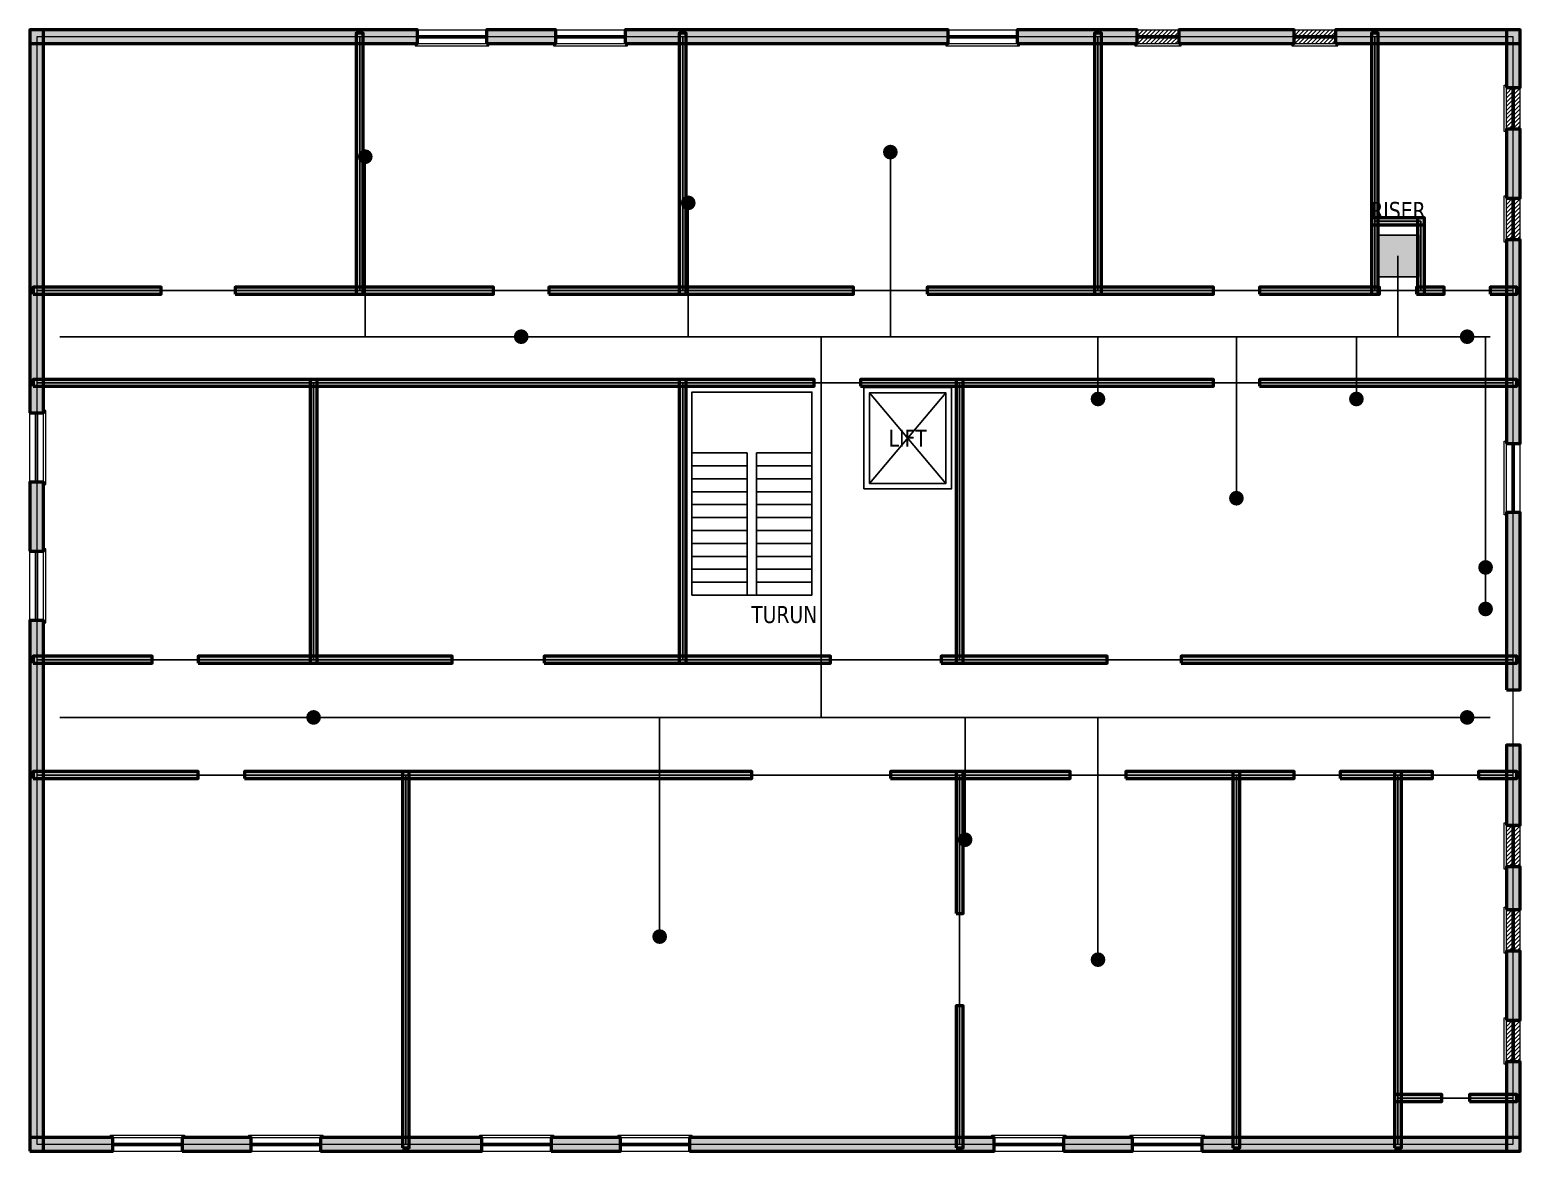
# Model space of a CAD drawing. Header units: millimetres. Extents: x -150 to 72150, y -150 to 24150.
# Drawn here: x 39850 to 72150, y -150 to 24150 of the extents above; entities that cross this region are included whole.
import ezdxf
from ezdxf.enums import TextEntityAlignment as Align

# ---------------------------------------------------------------- set-up
doc = ezdxf.new("R2010")
doc.units = ezdxf.units.MM
doc.layers.add('A-AREA', color=7, linetype='Continuous', lineweight=13, true_color=0xa0b4aa, plot=False)
for name, color, linetype, lineweight, true_color in [('A-GLAZ', 7, 'Continuous', 18, 0x1f4d3a), ('A-STRS', 7, 'Continuous', 25, 0xb5532f), ('A-WALL', 7, 'Continuous', 50, 0x1f4d3a)]:
    doc.layers.add(name, color=color, linetype=linetype, lineweight=lineweight, true_color=true_color)
for name, color, linetype in [('ICT-OUTL', 7, 'Continuous'), ('ICT-RISR', 7, 'Continuous'), ('ICT-ROUT', 7, 'Continuous'), ('ICT-TRAY', 7, 'Continuous')]:
    doc.layers.add(name, color=color, linetype=linetype)
doc.styles.add('KR-SANS', font='DejaVuSans.ttf', dxfattribs={"width": 0.8})

msp = doc.modelspace()

# ---------------------------------------------------------------- hatches: boundary and pattern name
at = {"layer": 'A-WALL', "true_color": 0x6f8379}
h = msp.add_hatch(color=8, dxfattribs=at)
h.dxf.hatch_style = 1
h.paths.add_polyline_path([(39850, 23850), (48250, 23850), (48250, 24150), (39850, 24150)])
h = msp.add_hatch(color=8, dxfattribs=at)
h.dxf.hatch_style = 1
h.paths.add_polyline_path([(39850, 15850), (40150, 15850), (40150, 24150), (39850, 24150)])
at = {"layer": 'A-WALL', "true_color": 0x9aa9a1}
h = msp.add_hatch(color=253, dxfattribs=at)
h.dxf.hatch_style = 1
h.paths.add_polyline_path([(46925, 18425), (47075, 18425), (47075, 24075), (46925, 24075)])
at = {"layer": 'A-WALL', "true_color": 0x6f8379}
h = msp.add_hatch(color=8, dxfattribs=at)
h.dxf.hatch_style = 1
h.paths.add_polyline_path([(49750, 23850), (51250, 23850), (51250, 24150), (49750, 24150)])
h = msp.add_hatch(color=8, dxfattribs=at)
h.dxf.hatch_style = 1
h.paths.add_polyline_path([(52750, 23850), (59750, 23850), (59750, 24150), (52750, 24150)])
at = {"layer": 'A-WALL', "true_color": 0x9aa9a1}
h = msp.add_hatch(color=253, dxfattribs=at)
h.dxf.hatch_style = 1
h.paths.add_polyline_path([(53925, 18425), (54075, 18425), (54075, 24075), (53925, 24075)])
at = {"layer": 'A-WALL', "true_color": 0x6f8379}
h = msp.add_hatch(color=8, dxfattribs=at)
h.dxf.hatch_style = 1
h.paths.add_polyline_path([(61250, 23850), (63850, 23850), (63850, 24150), (61250, 24150)])
at = {"layer": 'A-WALL', "true_color": 0x9aa9a1}
h = msp.add_hatch(color=253, dxfattribs=at)
h.dxf.hatch_style = 1
h.paths.add_polyline_path([(62925, 18425), (63075, 18425), (63075, 24075), (62925, 24075)])
at = {"layer": 'A-WALL', "true_color": 0x6f8379}
h = msp.add_hatch(color=8, dxfattribs=at)
h.dxf.hatch_style = 1
h.paths.add_polyline_path([(64750, 23850), (67250, 23850), (67250, 24150), (64750, 24150)])
h = msp.add_hatch(color=8, dxfattribs=at)
h.dxf.hatch_style = 1
h.paths.add_polyline_path([(68150, 23850), (72150, 23850), (72150, 24150), (68150, 24150)])
at = {"layer": 'A-WALL', "true_color": 0x9aa9a1}
h = msp.add_hatch(color=253, dxfattribs=at)
h.dxf.hatch_style = 1
h.paths.add_polyline_path([(68925, 18425), (69075, 18425), (69075, 24075), (68925, 24075)])
at = {"layer": 'A-WALL', "true_color": 0x6f8379}
h = msp.add_hatch(color=8, dxfattribs=at)
h.dxf.hatch_style = 1
h.paths.add_polyline_path([(71850, 22900), (72150, 22900), (72150, 24150), (71850, 24150)])
h = msp.add_hatch(color=8, dxfattribs=at)
h.dxf.hatch_style = 1
h.paths.add_polyline_path([(71850, 20500), (72150, 20500), (72150, 22000), (71850, 22000)])
at = {"layer": 'A-WALL', "true_color": 0x9aa9a1}
h = msp.add_hatch(color=253, dxfattribs=at)
h.dxf.hatch_style = 1
h.paths.add_polyline_path([(68925, 19925), (70075, 19925), (70075, 20075), (68925, 20075)])
h = msp.add_hatch(color=253, dxfattribs=at)
h.dxf.hatch_style = 1
h.paths.add_polyline_path([(69925, 18425), (70075, 18425), (70075, 20075), (69925, 20075)])
at = {"layer": 'A-WALL', "true_color": 0x6f8379}
h = msp.add_hatch(color=8, dxfattribs=at)
h.dxf.hatch_style = 1
h.paths.add_polyline_path([(71850, 15188), (72150, 15188), (72150, 19600), (71850, 19600)])
at = {"layer": 'A-WALL', "true_color": 0x9aa9a1}
h = msp.add_hatch(color=253, dxfattribs=at)
h.dxf.hatch_style = 1
h.paths.add_polyline_path([(39925, 18425), (42700, 18425), (42700, 18575), (39925, 18575)])
h = msp.add_hatch(color=253, dxfattribs=at)
h.dxf.hatch_style = 1
h.paths.add_polyline_path([(44300, 18425), (49900, 18425), (49900, 18575), (44300, 18575)])
h = msp.add_hatch(color=253, dxfattribs=at)
h.dxf.hatch_style = 1
h.paths.add_polyline_path([(51100, 18425), (57700, 18425), (57700, 18575), (51100, 18575)])
h = msp.add_hatch(color=253, dxfattribs=at)
h.dxf.hatch_style = 1
h.paths.add_polyline_path([(59300, 18425), (65500, 18425), (65500, 18575), (59300, 18575)])
h = msp.add_hatch(color=253, dxfattribs=at)
h.dxf.hatch_style = 1
h.paths.add_polyline_path([(66500, 18425), (69100, 18425), (69100, 18575), (66500, 18575)])
h = msp.add_hatch(color=253, dxfattribs=at)
h.dxf.hatch_style = 1
h.paths.add_polyline_path([(69900, 18425), (70500, 18425), (70500, 18575), (69900, 18575)])
h = msp.add_hatch(color=253, dxfattribs=at)
h.dxf.hatch_style = 1
h.paths.add_polyline_path([(71500, 18425), (72075, 18425), (72075, 18575), (71500, 18575)])
h = msp.add_hatch(color=253, dxfattribs=at)
h.dxf.hatch_style = 1
h.paths.add_polyline_path([(39925, 16425), (56850, 16425), (56850, 16575), (39925, 16575)])
h = msp.add_hatch(color=253, dxfattribs=at)
h.dxf.hatch_style = 1
h.paths.add_polyline_path([(45925, 10425), (46075, 10425), (46075, 16575), (45925, 16575)])
h = msp.add_hatch(color=253, dxfattribs=at)
h.dxf.hatch_style = 1
h.paths.add_polyline_path([(53925, 10425), (54075, 10425), (54075, 16575), (53925, 16575)])
h = msp.add_hatch(color=253, dxfattribs=at)
h.dxf.hatch_style = 1
h.paths.add_polyline_path([(57850, 16425), (65500, 16425), (65500, 16575), (57850, 16575)])
h = msp.add_hatch(color=253, dxfattribs=at)
h.dxf.hatch_style = 1
h.paths.add_polyline_path([(59925, 10425), (60075, 10425), (60075, 16575), (59925, 16575)])
h = msp.add_hatch(color=253, dxfattribs=at)
h.dxf.hatch_style = 1
h.paths.add_polyline_path([(66500, 16425), (72075, 16425), (72075, 16575), (66500, 16575)])
at = {"layer": 'A-WALL', "true_color": 0x6f8379}
h = msp.add_hatch(color=8, dxfattribs=at)
h.dxf.hatch_style = 1
h.paths.add_polyline_path([(39850, 12850), (40150, 12850), (40150, 14350), (39850, 14350)])
h = msp.add_hatch(color=8, dxfattribs=at)
h.dxf.hatch_style = 1
h.paths.add_polyline_path([(71850, 9850), (72150, 9850), (72150, 13688), (71850, 13688)])
h = msp.add_hatch(color=8, dxfattribs=at)
h.dxf.hatch_style = 1
h.paths.add_polyline_path([(39850, -150), (40150, -150), (40150, 11350), (39850, 11350)])
at = {"layer": 'A-WALL', "true_color": 0x9aa9a1}
h = msp.add_hatch(color=253, dxfattribs=at)
h.dxf.hatch_style = 1
h.paths.add_polyline_path([(39925, 10425), (42500, 10425), (42500, 10575), (39925, 10575)])
h = msp.add_hatch(color=253, dxfattribs=at)
h.dxf.hatch_style = 1
h.paths.add_polyline_path([(43500, 10425), (49000, 10425), (49000, 10575), (43500, 10575)])
h = msp.add_hatch(color=253, dxfattribs=at)
h.dxf.hatch_style = 1
h.paths.add_polyline_path([(51000, 10425), (57200, 10425), (57200, 10575), (51000, 10575)])
h = msp.add_hatch(color=253, dxfattribs=at)
h.dxf.hatch_style = 1
h.paths.add_polyline_path([(59600, 10425), (63200, 10425), (63200, 10575), (59600, 10575)])
h = msp.add_hatch(color=253, dxfattribs=at)
h.dxf.hatch_style = 1
h.paths.add_polyline_path([(64800, 10425), (72075, 10425), (72075, 10575), (64800, 10575)])
at = {"layer": 'A-WALL', "true_color": 0x6f8379}
h = msp.add_hatch(color=8, dxfattribs=at)
h.dxf.hatch_style = 1
h.paths.add_polyline_path([(71850, 6913), (72150, 6913), (72150, 8650), (71850, 8650)])
at = {"layer": 'A-WALL', "true_color": 0x9aa9a1}
h = msp.add_hatch(color=253, dxfattribs=at)
h.dxf.hatch_style = 1
h.paths.add_polyline_path([(39925, 7925), (43500, 7925), (43500, 8075), (39925, 8075)])
h = msp.add_hatch(color=253, dxfattribs=at)
h.dxf.hatch_style = 1
h.paths.add_polyline_path([(44500, 7925), (55500, 7925), (55500, 8075), (44500, 8075)])
h = msp.add_hatch(color=253, dxfattribs=at)
h.dxf.hatch_style = 1
h.paths.add_polyline_path([(47925, -75), (48075, -75), (48075, 8075), (47925, 8075)])
h = msp.add_hatch(color=253, dxfattribs=at)
h.dxf.hatch_style = 1
h.paths.add_polyline_path([(58500, 7925), (62400, 7925), (62400, 8075), (58500, 8075)])
h = msp.add_hatch(color=253, dxfattribs=at)
h.dxf.hatch_style = 1
h.paths.add_polyline_path([(59925, 5000), (60075, 5000), (60075, 8075), (59925, 8075)])
h = msp.add_hatch(color=253, dxfattribs=at)
h.dxf.hatch_style = 1
h.paths.add_polyline_path([(63600, 7925), (67250, 7925), (67250, 8075), (63600, 8075)])
h = msp.add_hatch(color=253, dxfattribs=at)
h.dxf.hatch_style = 1
h.paths.add_polyline_path([(65925, -75), (66075, -75), (66075, 8075), (65925, 8075)])
h = msp.add_hatch(color=253, dxfattribs=at)
h.dxf.hatch_style = 1
h.paths.add_polyline_path([(68250, 7925), (70250, 7925), (70250, 8075), (68250, 8075)])
h = msp.add_hatch(color=253, dxfattribs=at)
h.dxf.hatch_style = 1
h.paths.add_polyline_path([(69425, -75), (69575, -75), (69575, 8075), (69425, 8075)])
h = msp.add_hatch(color=253, dxfattribs=at)
h.dxf.hatch_style = 1
h.paths.add_polyline_path([(71250, 7925), (72075, 7925), (72075, 8075), (71250, 8075)])
at = {"layer": 'A-WALL', "true_color": 0x6f8379}
h = msp.add_hatch(color=8, dxfattribs=at)
h.dxf.hatch_style = 1
h.paths.add_polyline_path([(71850, 5088), (72150, 5088), (72150, 6013), (71850, 6013)])
h = msp.add_hatch(color=8, dxfattribs=at)
h.dxf.hatch_style = 1
h.paths.add_polyline_path([(71850, 2688), (72150, 2688), (72150, 4188), (71850, 4188)])
at = {"layer": 'A-WALL', "true_color": 0x9aa9a1}
h = msp.add_hatch(color=253, dxfattribs=at)
h.dxf.hatch_style = 1
h.paths.add_polyline_path([(59925, -75), (60075, -75), (60075, 3000), (59925, 3000)])
at = {"layer": 'A-WALL', "true_color": 0x6f8379}
h = msp.add_hatch(color=8, dxfattribs=at)
h.dxf.hatch_style = 1
h.paths.add_polyline_path([(71850, -150), (72150, -150), (72150, 1788), (71850, 1788)])
at = {"layer": 'A-WALL', "true_color": 0x9aa9a1}
h = msp.add_hatch(color=253, dxfattribs=at)
h.dxf.hatch_style = 1
h.paths.add_polyline_path([(69425, 925), (70450, 925), (70450, 1075), (69425, 1075)])
h = msp.add_hatch(color=253, dxfattribs=at)
h.dxf.hatch_style = 1
h.paths.add_polyline_path([(71050, 925), (72075, 925), (72075, 1075), (71050, 1075)])
at = {"layer": 'A-WALL', "true_color": 0x6f8379}
h = msp.add_hatch(color=8, dxfattribs=at)
h.dxf.hatch_style = 1
h.paths.add_polyline_path([(39850, -150), (41650, -150), (41650, 150), (39850, 150)])
h = msp.add_hatch(color=8, dxfattribs=at)
h.dxf.hatch_style = 1
h.paths.add_polyline_path([(43150, -150), (44650, -150), (44650, 150), (43150, 150)])
h = msp.add_hatch(color=8, dxfattribs=at)
h.dxf.hatch_style = 1
h.paths.add_polyline_path([(46150, -150), (49650, -150), (49650, 150), (46150, 150)])
h = msp.add_hatch(color=8, dxfattribs=at)
h.dxf.hatch_style = 1
h.paths.add_polyline_path([(51150, -150), (52650, -150), (52650, 150), (51150, 150)])
h = msp.add_hatch(color=8, dxfattribs=at)
h.dxf.hatch_style = 1
h.paths.add_polyline_path([(54150, -150), (60750, -150), (60750, 150), (54150, 150)])
h = msp.add_hatch(color=8, dxfattribs=at)
h.dxf.hatch_style = 1
h.paths.add_polyline_path([(62250, -150), (63750, -150), (63750, 150), (62250, 150)])
h = msp.add_hatch(color=8, dxfattribs=at)
h.dxf.hatch_style = 1
h.paths.add_polyline_path([(65250, -150), (72150, -150), (72150, 150), (65250, 150)])
at = {"layer": 'ICT-OUTL', "true_color": 0x9a6a2f}
h = msp.add_hatch(color=35, dxfattribs=at)
h.dxf.hatch_style = 1
edge = h.paths.add_edge_path()
edge.add_arc((58500, 21500), 160, 0, 360)
h = msp.add_hatch(color=35, dxfattribs=at)
h.dxf.hatch_style = 1
edge = h.paths.add_edge_path()
edge.add_arc((47120, 21400), 160, 0, 360)
h = msp.add_hatch(color=35, dxfattribs=at)
h.dxf.hatch_style = 1
edge = h.paths.add_edge_path()
edge.add_arc((54120, 20400), 160, 0, 360)
h = msp.add_hatch(color=35, dxfattribs=at)
h.dxf.hatch_style = 1
edge = h.paths.add_edge_path()
edge.add_arc((50500, 17500), 160, 0, 360)
h = msp.add_hatch(color=35, dxfattribs=at)
h.dxf.hatch_style = 1
edge = h.paths.add_edge_path()
edge.add_arc((71000, 17500), 160, 0, 360)
h = msp.add_hatch(color=35, dxfattribs=at)
h.dxf.hatch_style = 1
edge = h.paths.add_edge_path()
edge.add_arc((63000, 16150), 160, 0, 360)
h = msp.add_hatch(color=35, dxfattribs=at)
h.dxf.hatch_style = 1
edge = h.paths.add_edge_path()
edge.add_arc((68600, 16150), 160, 0, 360)
h = msp.add_hatch(color=35, dxfattribs=at)
h.dxf.hatch_style = 1
edge = h.paths.add_edge_path()
edge.add_arc((66000, 14000), 160, 0, 360)
h = msp.add_hatch(color=35, dxfattribs=at)
h.dxf.hatch_style = 1
edge = h.paths.add_edge_path()
edge.add_arc((71400, 12500), 160, 0, 360)
h = msp.add_hatch(color=35, dxfattribs=at)
h.dxf.hatch_style = 1
edge = h.paths.add_edge_path()
edge.add_arc((71400, 11600), 160, 0, 360)
h = msp.add_hatch(color=35, dxfattribs=at)
h.dxf.hatch_style = 1
edge = h.paths.add_edge_path()
edge.add_arc((46000, 9250), 160, 0, 360)
h = msp.add_hatch(color=35, dxfattribs=at)
h.dxf.hatch_style = 1
edge = h.paths.add_edge_path()
edge.add_arc((71000, 9250), 160, 0, 360)
h = msp.add_hatch(color=35, dxfattribs=at)
h.dxf.hatch_style = 1
edge = h.paths.add_edge_path()
edge.add_arc((60120, 6600), 160, 0, 360)
h = msp.add_hatch(color=35, dxfattribs=at)
h.dxf.hatch_style = 1
edge = h.paths.add_edge_path()
edge.add_arc((53500, 4500), 160, 0, 360)
h = msp.add_hatch(color=35, dxfattribs=at)
h.dxf.hatch_style = 1
edge = h.paths.add_edge_path()
edge.add_arc((63000, 4000), 160, 0, 360)
at = {"layer": 'ICT-RISR', "true_color": 0xf3e6d6}
h = msp.add_hatch(color=254, dxfattribs=at)
h.dxf.hatch_style = 1
h.paths.add_polyline_path([(69050, 18800), (69950, 18800), (69950, 19700), (69050, 19700)])

# ---------------------------------------------------------------- linework, layer by layer
at = {"layer": 'A-AREA', "color": 253, "true_color": 0xa0b4aa}
for points in [[(40000, 18500), (47000, 18500), (47000, 24000), (40000, 24000)], [(47000, 18500), (54000, 18500), (54000, 24000), (47000, 24000)], [(54000, 18500), (63000, 18500), (63000, 24000), (54000, 24000)], [(63000, 18500), (69000, 18500), (69000, 24000), (63000, 24000)], [(69000, 20000), (70000, 20000), (70000, 18500), (72000, 18500), (72000, 24000), (69000, 24000)], [(69000, 18500), (70000, 18500), (70000, 20000), (69000, 20000)], [(40000, 16500), (72000, 16500), (72000, 18500), (40000, 18500)], [(40000, 10500), (46000, 10500), (46000, 16500), (40000, 16500)], [(46000, 10500), (54000, 10500), (54000, 16500), (46000, 16500)], [(54000, 10500), (60000, 10500), (60000, 16500), (54000, 16500)], [(60000, 10500), (72000, 10500), (72000, 16500), (60000, 16500)], [(40000, 8000), (72000, 8000), (72000, 10500), (40000, 10500)], [(40000, 0), (48000, 0), (48000, 8000), (40000, 8000)], [(48000, 0), (60000, 0), (60000, 8000), (48000, 8000)], [(60000, 0), (66000, 0), (66000, 8000), (60000, 8000)], [(66000, 0), (69500, 0), (69500, 8000), (66000, 8000)], [(69500, 1000), (72000, 1000), (72000, 8000), (69500, 8000)], [(69500, 0), (72000, 0), (72000, 1000), (69500, 1000)]]:
    msp.add_lwpolyline(points, close=True, dxfattribs=at)
at = {"layer": 'A-GLAZ', "color": 8, "true_color": 0x6f8379}
for points in [[(48250, 24150), (49750, 24150)], [(48250, 24025), (49750, 24025)], [(48250, 23975), (49750, 23975)], [(51250, 24150), (52750, 24150)], [(51250, 24025), (52750, 24025)], [(51250, 23975), (52750, 23975)], [(59750, 24150), (61250, 24150)], [(59750, 24025), (61250, 24025)], [(59750, 23975), (61250, 23975)], [(63850, 24150), (64750, 24150)], [(63850, 24105), (63895, 24150)], [(63850, 24015), (63985, 24150)], [(63850, 23925), (64075, 24150)], [(63850, 24025), (64750, 24025)], [(63850, 23975), (64750, 23975)], [(63865, 23850), (64165, 24150)], [(63955, 23850), (64255, 24150)], [(64045, 23850), (64345, 24150)], [(64135, 23850), (64435, 24150)], [(64225, 23850), (64525, 24150)], [(64315, 23850), (64615, 24150)], [(64405, 23850), (64705, 24150)], [(64495, 23850), (64750, 24105)], [(64585, 23850), (64750, 24015)], [(64675, 23850), (64750, 23925)], [(67250, 24150), (68150, 24150)], [(67250, 24105), (67295, 24150)], [(67250, 24015), (67385, 24150)], [(67250, 23925), (67475, 24150)], [(67250, 24025), (68150, 24025)], [(67250, 23975), (68150, 23975)], [(67265, 23850), (67565, 24150)], [(67355, 23850), (67655, 24150)], [(67445, 23850), (67745, 24150)], [(67535, 23850), (67835, 24150)], [(67625, 23850), (67925, 24150)], [(67715, 23850), (68015, 24150)], [(67805, 23850), (68105, 24150)], [(67895, 23850), (68150, 24105)], [(67985, 23850), (68150, 24015)], [(68075, 23850), (68150, 23925)], [(48200, 23850), (48200, 23800), (49800, 23800), (49800, 23850)], [(48250, 23850), (49750, 23850)], [(51200, 23850), (51200, 23800), (52800, 23800), (52800, 23850)], [(51250, 23850), (52750, 23850)], [(59700, 23850), (59700, 23800), (61300, 23800), (61300, 23850)], [(59750, 23850), (61250, 23850)], [(63800, 23850), (63800, 23800), (64800, 23800), (64800, 23850)], [(63850, 23850), (64750, 23850)], [(67200, 23850), (67200, 23800), (68200, 23800), (68200, 23850)], [(67250, 23850), (68150, 23850)], [(71850, 21950), (71800, 21950), (71800, 22950), (71850, 22950)], [(71850, 22000), (71850, 22900)], [(71850, 22855), (71895, 22900)], [(71850, 22765), (71985, 22900)], [(71850, 22675), (72075, 22900)], [(71850, 22585), (72150, 22885)], [(71850, 22495), (72150, 22795)], [(71850, 22405), (72150, 22705)], [(71850, 22315), (72150, 22615)], [(71975, 22000), (71975, 22900)], [(72025, 22000), (72025, 22900)], [(72150, 22000), (72150, 22900)], [(71850, 22225), (72150, 22525)], [(71850, 22135), (72150, 22435)], [(71850, 22045), (72150, 22345)], [(71895, 22000), (72150, 22255)], [(71985, 22000), (72150, 22165)], [(72075, 22000), (72150, 22075)], [(71850, 19550), (71800, 19550), (71800, 20550), (71850, 20550)], [(71850, 19600), (71850, 20500)], [(71850, 20455), (71895, 20500)], [(71850, 20365), (71985, 20500)], [(71850, 20275), (72075, 20500)], [(71850, 20185), (72150, 20485)], [(71850, 20095), (72150, 20395)], [(71975, 19600), (71975, 20500)], [(72025, 19600), (72025, 20500)], [(72150, 19600), (72150, 20500)], [(71850, 20005), (72150, 20305)], [(71850, 19915), (72150, 20215)], [(71850, 19825), (72150, 20125)], [(71850, 19735), (72150, 20035)], [(71850, 19645), (72150, 19945)], [(71895, 19600), (72150, 19855)], [(71985, 19600), (72150, 19765)], [(72075, 19600), (72150, 19675)], [(39850, 14350), (39850, 15850)], [(39975, 14350), (39975, 15850)], [(40025, 14350), (40025, 15850)], [(40150, 14300), (40200, 14300), (40200, 15900), (40150, 15900)], [(40150, 14350), (40150, 15850)], [(71850, 13638), (71800, 13638), (71800, 15238), (71850, 15238)], [(71850, 13688), (71850, 15188)], [(71975, 13688), (71975, 15188)], [(72025, 13688), (72025, 15188)], [(72150, 13688), (72150, 15188)], [(39850, 11350), (39850, 12850)], [(39975, 11350), (39975, 12850)], [(40025, 11350), (40025, 12850)], [(40150, 11300), (40200, 11300), (40200, 12900), (40150, 12900)], [(40150, 11350), (40150, 12850)], [(71850, 5963), (71800, 5963), (71800, 6963), (71850, 6963)], [(71850, 6013), (71850, 6913)], [(71850, 6868), (71895, 6913)], [(71850, 6778), (71985, 6913)], [(71850, 6688), (72075, 6913)], [(71850, 6598), (72150, 6898)], [(71850, 6508), (72150, 6808)], [(71975, 6013), (71975, 6913)], [(72025, 6013), (72025, 6913)], [(72150, 6013), (72150, 6913)], [(71850, 6418), (72150, 6718)], [(71850, 6328), (72150, 6628)], [(71850, 6238), (72150, 6538)], [(71850, 6148), (72150, 6448)], [(71850, 6058), (72150, 6358)], [(71895, 6013), (72150, 6268)], [(71985, 6013), (72150, 6178)], [(72075, 6013), (72150, 6088)], [(71850, 4138), (71800, 4138), (71800, 5138), (71850, 5138)], [(71850, 4188), (71850, 5088)], [(71850, 5043), (71895, 5088)], [(71850, 4953), (71985, 5088)], [(71850, 4863), (72075, 5088)], [(71850, 4773), (72150, 5073)], [(71850, 4683), (72150, 4983)], [(71850, 4593), (72150, 4893)], [(71975, 4188), (71975, 5088)], [(72025, 4188), (72025, 5088)], [(72150, 4188), (72150, 5088)], [(71850, 4503), (72150, 4803)], [(71850, 4413), (72150, 4713)], [(71850, 4323), (72150, 4623)], [(71850, 4233), (72150, 4533)], [(71895, 4188), (72150, 4443)], [(71985, 4188), (72150, 4353)], [(72075, 4188), (72150, 4263)], [(71850, 1738), (71800, 1738), (71800, 2738), (71850, 2738)], [(71850, 1788), (71850, 2688)], [(71850, 2643), (71895, 2688)], [(71850, 2553), (71985, 2688)], [(71850, 2463), (72075, 2688)], [(71850, 2373), (72150, 2673)], [(71975, 1788), (71975, 2688)], [(72025, 1788), (72025, 2688)], [(72150, 1788), (72150, 2688)], [(71850, 2283), (72150, 2583)], [(71850, 2193), (72150, 2493)], [(71850, 2103), (72150, 2403)], [(71850, 2013), (72150, 2313)], [(71850, 1923), (72150, 2223)], [(71850, 1833), (72150, 2133)], [(71895, 1788), (72150, 2043)], [(71985, 1788), (72150, 1953)], [(72075, 1788), (72150, 1863)], [(41600, 150), (41600, 200), (43200, 200), (43200, 150)], [(41650, 150), (43150, 150)], [(41650, 25), (43150, 25)], [(44600, 150), (44600, 200), (46200, 200), (46200, 150)], [(44650, 150), (46150, 150)], [(44650, 25), (46150, 25)], [(49600, 150), (49600, 200), (51200, 200), (51200, 150)], [(49650, 150), (51150, 150)], [(49650, 25), (51150, 25)], [(52600, 150), (52600, 200), (54200, 200), (54200, 150)], [(52650, 150), (54150, 150)], [(52650, 25), (54150, 25)], [(60700, 150), (60700, 200), (62300, 200), (62300, 150)], [(60750, 150), (62250, 150)], [(60750, 25), (62250, 25)], [(63700, 150), (63700, 200), (65300, 200), (65300, 150)], [(63750, 150), (65250, 150)], [(63750, 25), (65250, 25)], [(41650, -25), (43150, -25)], [(41650, -150), (43150, -150)], [(44650, -25), (46150, -25)], [(44650, -150), (46150, -150)], [(49650, -25), (51150, -25)], [(49650, -150), (51150, -150)], [(52650, -25), (54150, -25)], [(52650, -150), (54150, -150)], [(60750, -25), (62250, -25)], [(60750, -150), (62250, -150)], [(63750, -25), (65250, -25)], [(63750, -150), (65250, -150)]]:
    msp.add_lwpolyline(points, dxfattribs=at)
at = {"layer": 'A-STRS', "color": 33, "true_color": 0xc58f78}
for points in [[(54200, 11900), (56800, 11900), (56800, 16300), (54200, 16300)], [(57925, 14200), (59825, 14200), (59825, 16400), (57925, 16400)], [(58045, 14320), (59705, 14320), (59705, 16280), (58045, 16280)]]:
    msp.add_lwpolyline(points, close=True, dxfattribs=at)
for points in [[(58045, 14320), (59705, 16280)], [(59705, 14320), (58045, 16280)], [(54200, 14980), (55400, 14980)], [(55400, 11900), (55400, 14980)], [(55600, 14980), (56800, 14980)], [(55600, 11900), (55600, 14980)], [(54200, 14700), (55400, 14700)], [(55600, 14700), (56800, 14700)], [(54200, 14420), (55400, 14420)], [(55600, 14420), (56800, 14420)], [(54200, 14140), (55400, 14140)], [(55600, 14140), (56800, 14140)], [(54200, 13860), (55400, 13860)], [(54200, 13580), (55400, 13580)], [(55600, 13860), (56800, 13860)], [(55600, 13580), (56800, 13580)], [(54200, 13300), (55400, 13300)], [(55600, 13300), (56800, 13300)], [(54200, 13020), (55400, 13020)], [(55600, 13020), (56800, 13020)], [(54200, 12740), (55400, 12740)], [(55600, 12740), (56800, 12740)], [(54200, 12460), (55400, 12460)], [(55600, 12460), (56800, 12460)], [(54200, 12180), (55400, 12180)], [(55600, 12180), (56800, 12180)], [(54200, 11900), (55400, 11900)], [(55600, 11900), (56800, 11900)]]:
    msp.add_lwpolyline(points, dxfattribs=at)
at = {"layer": 'A-WALL', "color": 8, "true_color": 0x6f8379}
for points in [[(39850, 23850), (48250, 23850), (48250, 24150), (39850, 24150)], [(39850, 15850), (40150, 15850), (40150, 24150), (39850, 24150)], [(49750, 23850), (51250, 23850), (51250, 24150), (49750, 24150)], [(52750, 23850), (59750, 23850), (59750, 24150), (52750, 24150)], [(61250, 23850), (63850, 23850), (63850, 24150), (61250, 24150)], [(64750, 23850), (67250, 23850), (67250, 24150), (64750, 24150)], [(68150, 23850), (72150, 23850), (72150, 24150), (68150, 24150)], [(71850, 22900), (72150, 22900), (72150, 24150), (71850, 24150)], [(71850, 20500), (72150, 20500), (72150, 22000), (71850, 22000)], [(71850, 15188), (72150, 15188), (72150, 19600), (71850, 19600)], [(39850, 12850), (40150, 12850), (40150, 14350), (39850, 14350)], [(71850, 9850), (72150, 9850), (72150, 13688), (71850, 13688)], [(39850, -150), (40150, -150), (40150, 11350), (39850, 11350)], [(71850, 6913), (72150, 6913), (72150, 8650), (71850, 8650)], [(71850, 5088), (72150, 5088), (72150, 6013), (71850, 6013)], [(71850, 2688), (72150, 2688), (72150, 4188), (71850, 4188)], [(71850, -150), (72150, -150), (72150, 1788), (71850, 1788)], [(39850, -150), (41650, -150), (41650, 150), (39850, 150)], [(43150, -150), (44650, -150), (44650, 150), (43150, 150)], [(46150, -150), (49650, -150), (49650, 150), (46150, 150)], [(51150, -150), (52650, -150), (52650, 150), (51150, 150)], [(54150, -150), (60750, -150), (60750, 150), (54150, 150)], [(62250, -150), (63750, -150), (63750, 150), (62250, 150)], [(65250, -150), (72150, -150), (72150, 150), (65250, 150)]]:
    msp.add_lwpolyline(points, close=True, dxfattribs=at)
at = {"layer": 'A-WALL', "color": 253, "true_color": 0x9aa9a1}
for points in [[(46925, 18425), (47075, 18425), (47075, 24075), (46925, 24075)], [(53925, 18425), (54075, 18425), (54075, 24075), (53925, 24075)], [(62925, 18425), (63075, 18425), (63075, 24075), (62925, 24075)], [(68925, 18425), (69075, 18425), (69075, 24075), (68925, 24075)], [(68925, 19925), (70075, 19925), (70075, 20075), (68925, 20075)], [(69925, 18425), (70075, 18425), (70075, 20075), (69925, 20075)], [(39925, 18425), (42700, 18425), (42700, 18575), (39925, 18575)], [(44300, 18425), (49900, 18425), (49900, 18575), (44300, 18575)], [(51100, 18425), (57700, 18425), (57700, 18575), (51100, 18575)], [(59300, 18425), (65500, 18425), (65500, 18575), (59300, 18575)], [(66500, 18425), (69100, 18425), (69100, 18575), (66500, 18575)], [(69900, 18425), (70500, 18425), (70500, 18575), (69900, 18575)], [(71500, 18425), (72075, 18425), (72075, 18575), (71500, 18575)], [(39925, 16425), (56850, 16425), (56850, 16575), (39925, 16575)], [(45925, 10425), (46075, 10425), (46075, 16575), (45925, 16575)], [(53925, 10425), (54075, 10425), (54075, 16575), (53925, 16575)], [(57850, 16425), (65500, 16425), (65500, 16575), (57850, 16575)], [(59925, 10425), (60075, 10425), (60075, 16575), (59925, 16575)], [(66500, 16425), (72075, 16425), (72075, 16575), (66500, 16575)], [(39925, 10425), (42500, 10425), (42500, 10575), (39925, 10575)], [(43500, 10425), (49000, 10425), (49000, 10575), (43500, 10575)], [(51000, 10425), (57200, 10425), (57200, 10575), (51000, 10575)], [(59600, 10425), (63200, 10425), (63200, 10575), (59600, 10575)], [(64800, 10425), (72075, 10425), (72075, 10575), (64800, 10575)], [(39925, 7925), (43500, 7925), (43500, 8075), (39925, 8075)], [(44500, 7925), (55500, 7925), (55500, 8075), (44500, 8075)], [(47925, -75), (48075, -75), (48075, 8075), (47925, 8075)], [(58500, 7925), (62400, 7925), (62400, 8075), (58500, 8075)], [(59925, 5000), (60075, 5000), (60075, 8075), (59925, 8075)], [(63600, 7925), (67250, 7925), (67250, 8075), (63600, 8075)], [(65925, -75), (66075, -75), (66075, 8075), (65925, 8075)], [(68250, 7925), (70250, 7925), (70250, 8075), (68250, 8075)], [(69425, -75), (69575, -75), (69575, 8075), (69425, 8075)], [(71250, 7925), (72075, 7925), (72075, 8075), (71250, 8075)], [(59925, -75), (60075, -75), (60075, 3000), (59925, 3000)], [(69425, 925), (70450, 925), (70450, 1075), (69425, 1075)], [(71050, 925), (72075, 925), (72075, 1075), (71050, 1075)]]:
    msp.add_lwpolyline(points, close=True, dxfattribs=at)
at = {"layer": 'ICT-RISR', "color": 37, "true_color": 0x8a5a2b}
msp.add_lwpolyline([(69050, 18800), (69950, 18800), (69950, 19700), (69050, 19700)], close=True, dxfattribs=at)
at = {"layer": 'ICT-ROUT', "color": 35, "true_color": 0x9a6a2f}
for points in [[(69500, 19250), (69500, 18500), (69500, 17500), (68600, 17500), (66000, 17500), (63000, 17500), (58500, 17500), (57000, 17500), (54120, 17500), (50500, 17500), (47120, 17500), (47120, 21400), (47120, 21400)], [(69500, 19250), (69500, 18500), (69500, 17500), (68600, 17500), (66000, 17500), (63000, 17500), (58500, 17500), (58500, 21500), (58500, 21500)], [(69500, 19250), (69500, 18500), (69500, 17500), (68600, 17500), (66000, 17500), (63000, 17500), (58500, 17500), (57000, 17500), (54120, 17500), (54120, 20400), (54120, 20400)], [(69500, 19250), (69500, 18500), (69500, 17500), (68600, 17500), (66000, 17500), (63000, 17500), (58500, 17500), (57000, 17500), (57000, 16150), (57000, 14000), (57000, 12500), (57000, 11600), (57000, 9250), (46000, 9250), (46000, 9250)], [(69500, 19250), (69500, 18500), (69500, 17500), (68600, 17500), (66000, 17500), (63000, 17500), (58500, 17500), (57000, 17500), (54120, 17500), (50500, 17500), (50500, 17500), (50500, 17500)], [(69500, 19250), (69500, 18500), (69500, 17500), (68600, 17500), (66000, 17500), (63000, 17500), (58500, 17500), (57000, 17500), (57000, 16150), (57000, 14000), (57000, 12500), (57000, 11600), (57000, 9250), (53500, 9250), (53500, 4500)], [(69500, 19250), (69500, 18500), (69500, 17500), (68600, 17500), (66000, 17500), (63000, 17500), (58500, 17500), (57000, 17500), (57000, 16150), (57000, 14000), (57000, 12500), (57000, 11600), (57000, 9250), (63000, 9250), (63000, 4000)], [(69500, 19250), (69500, 18500), (69500, 17500), (68600, 17500), (66000, 17500), (63000, 17500), (58500, 17500), (57000, 17500), (57000, 16150), (57000, 14000), (57000, 12500), (57000, 11600), (57000, 9250), (71000, 9250), (71000, 9250)], [(69500, 19250), (69500, 18500), (69500, 17500), (68600, 17500), (66000, 17500), (63000, 17500), (58500, 17500), (57000, 17500), (57000, 16150), (57000, 14000), (57000, 12500), (57000, 11600), (57000, 9250), (60120, 9250), (60120, 6600)], [(69500, 19250), (69500, 18500), (69500, 17500), (68600, 17500), (66000, 17500), (63000, 17500), (63000, 16150), (63000, 16150)], [(69500, 19250), (69500, 18500), (69500, 17500), (68600, 17500), (66000, 17500), (63000, 17500), (63000, 16150), (63000, 16150)], [(69500, 19250), (69500, 18500), (69500, 17500), (68600, 17500), (66000, 17500), (66000, 14000), (66000, 14000)], [(69500, 19250), (69500, 18500), (69500, 17500), (68600, 17500), (68600, 16150), (68600, 16150)], [(69500, 19250), (69500, 18500), (69500, 17500), (68600, 17500), (68600, 16150), (68600, 16150)], [(69500, 19250), (69500, 18500), (69500, 17500), (71000, 17500), (71000, 17500), (71000, 17500)], [(69500, 19250), (69500, 18500), (69500, 17500), (71000, 17500), (71400, 17500), (71400, 11600), (71400, 11600)], [(69500, 19250), (69500, 18500), (69500, 17500), (71000, 17500), (71400, 17500), (71400, 12500), (71400, 12500)]]:
    msp.add_lwpolyline(points, dxfattribs=at)
at = {"layer": 'ICT-TRAY', "color": 37, "true_color": 0x8a5a2b}
for points in [[(40500, 17500), (71500, 17500)], [(57000, 17500), (57000, 9250)], [(40500, 9250), (71500, 9250)]]:
    msp.add_lwpolyline(points, dxfattribs=at)

# ---------------------------------------------------------------- texts
at = {"layer": 'A-STRS', "color": 15, "true_color": 0xb5532f, "style": 'KR-SANS', "width": 0.8}
for s, p in [('LIFT', (58875, 15115)), ('TURUN', (56200, 11295))]:
    msp.add_text(s, height=370.4, dxfattribs=at).set_placement(p, align=Align.CENTER)
at = {"layer": 'ICT-RISR', "color": 37, "true_color": 0x8a5a2b, "style": 'KR-SANS', "width": 0.8}
msp.add_text('RISER', height=370.4, dxfattribs=at).set_placement((69500, 20050), align=Align.CENTER)

doc.saveas('drawing.dxf')
